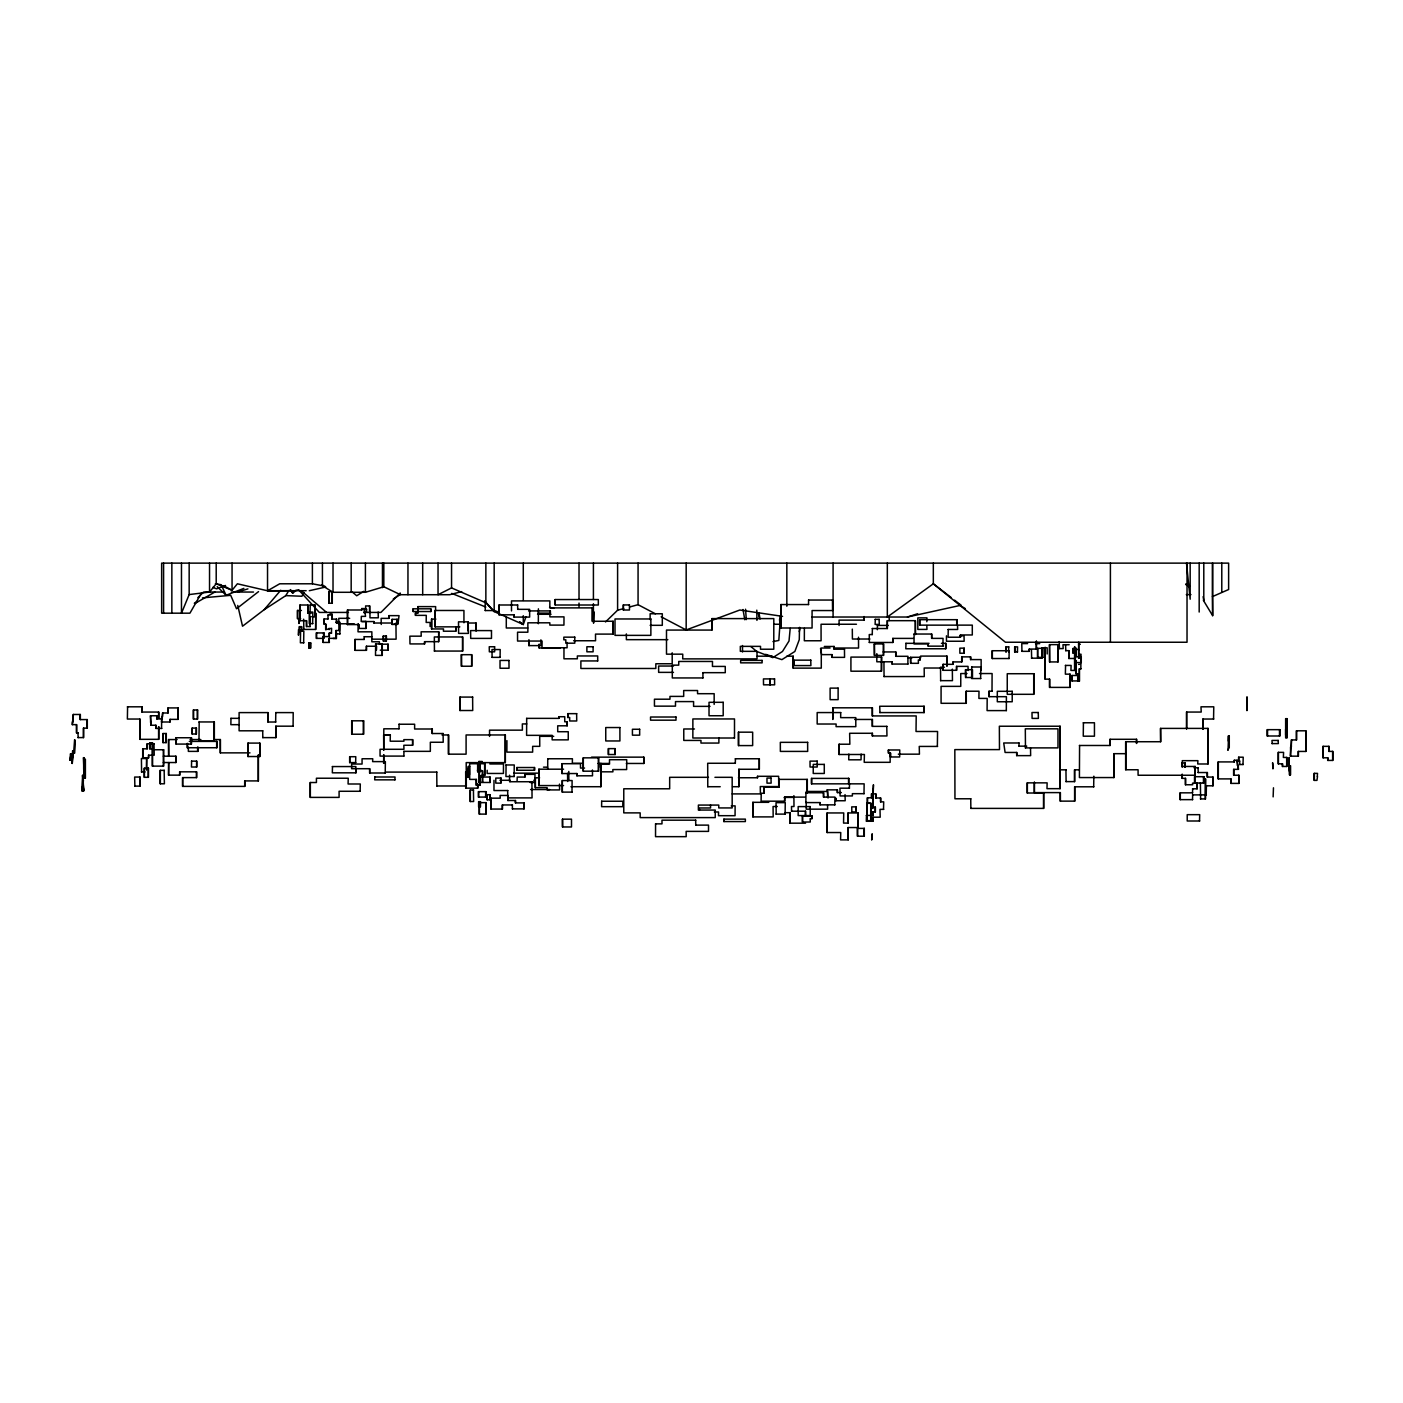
<?xml version="1.0" encoding="UTF-8"?>
<svg xmlns="http://www.w3.org/2000/svg" width="1403" height="1403" viewBox="0 0 1403 1403"><rect width="100%" height="100%" fill="white"/><g stroke="black" fill="none" stroke-linecap="round" stroke-linejoin="round"><path stroke-width="1.5" d="M756.936 620.372L756.796 610.165M593.785 622.827L594.153 611.989M765.635 654.342L781.892 659.638L794.852 651.483L799.272 639.698L799.535 627.369M790.205 628.386L789.012 641.013L782.471 651.483L772.825 657.639L756.796 651.483L750.886 646.59M799.272 631.631L800.166 627.579M780.577 615.496L778.823 640.434L772.983 641.609M780.769 615.882L779.542 619.705L780.191 625.703M438.034 563.129L438.034 594.714L451.556 587.91L485.859 602.799L494.172 611.585L523.284 624.493L525.95 616.829M189.159 563.129L189.159 594.574L181.478 613.181L181.478 563.129M303.977 592.68L301.943 596.24L285.809 595.626L264.15 609.709L242.526 626.212L237.756 605.43M201.506 592.978L189.931 613.181L161.643 613.181L161.643 563.129L1228.625 563.129L1228.625 589.523L1212.455 596.608L1212.648 615.671L1203.371 600.326M285.809 595.626L288.825 590.558M189.159 594.574L209.538 592.048L216.202 583.788L216.202 563.129M264.15 609.709L280.74 590.26M400.223 593.013L380.914 612.427L363.798 612.427M197.841 597.696L203.575 592.048L222.937 592.048M605.517 621.95L617.601 610.217L623.739 608.569M290.158 590.032L292.736 593.153L296.033 590.47M258.555 591.61L236.528 608.762L230.706 595.328L202.488 597.871M194.315 603.272L197.595 601.115M216.202 583.788L232.056 590.277L237.388 583.788L267.535 590.786L279.723 583.788L312.395 583.788L322.427 585.717L333.02 592.294L365.411 592.294L383.826 586.752L383.826 563.129M393.296 598.976L400.662 594.311M363.728 591.329L356.73 595.766L352.03 591.785M194.999 603.448L214.834 592.048M217.202 586.647L226.093 595.275L243.876 588.383M225.515 585.472L216.623 588.822L212.8 587.383M661.164 616.811L686.172 629.947L739.802 610.024L782.558 616.373M812.074 617.022L907.478 617.022L917.65 613.725M237.633 592.048L247.928 588.874M629.894 606.903L638.067 604.693L655.394 613.795M292.561 591.347L298.664 589.734M461.657 591.61L449.679 594.714L400.451 594.714L383.826 586.752M309.291 590.716L325.724 587.015M907.478 617.022L961.125 605.219L954.584 600.168M289.211 590.716L267.535 590.786L267.535 563.129M268.359 590.716L306.152 590.716M231.337 592.048L253.505 592.048M1186.307 594.626L1190.954 594.626M555.202 599.555L598.327 599.555L598.327 605.009L555.202 605.009L555.202 599.555L555.272 605.009M808.531 600.046L832.558 600.046M808.602 604.553L780.892 604.553L780.892 628L812.074 628L812.074 610.551L832.558 610.551L832.47 600.046M310.028 605.009L315.026 605.009L315.026 616.689L311.641 616.689M517.707 604.991L499.047 604.991L499.047 614.83L514.077 614.83L514.077 617.092L529.65 617.092L529.65 609.34L517.619 609.34M573.599 640.75L595.556 640.75L595.503 634.103L613.164 634.103L613.164 621.266L592.364 621.266L592.417 607.885L549.836 607.885L549.836 600.905L511.499 600.905L511.499 610.919M358.712 624.581L358.712 628.456L365.973 628.456L365.973 621.459L361.167 621.459L361.343 616.373L365.534 616.373L364.429 608.569L361.676 608.569L361.676 609.989M413.166 608.814L430.844 608.814L430.844 611.533L413.166 611.533L413.166 608.814L413.289 611.533M365.604 609.218L366.657 609.218M299.628 609.954L299.786 615.391M301.417 610.463L297.436 610.463L297.436 618.618L300.663 618.618M459.833 626.86L435.088 626.86L435.088 610.48L463.937 610.48L463.937 622.774M485.192 610.551L493.716 610.551M528.598 610.919L549.906 610.919L549.906 616.864L564.006 616.864L563.936 625.107L549.836 625.107L549.836 622.809L527.861 622.809L527.861 632.209L517.549 632.209L517.549 641.048L542.084 641.048L542.014 647.765L567.11 647.765L567.04 642.504M550.362 610.849L550.432 613.111L538.033 613.111M435.544 611.024L435.649 606.622L417.866 606.622L417.866 612.953M348.47 612.427L319.34 612.427L298.909 590.154M307.625 613.058L311.589 613.058M329.863 613.988L332.125 613.988M537.542 614.268L551.063 614.268M327.916 615.023L332.09 615.023L332.09 619.126M381.265 624.493L381.125 618.372L388.947 618.372L388.806 615.636L399.048 615.636L397.996 623.791L394.155 623.791M310.045 616.689L310.045 626.545M349.68 618.32L338.772 618.32L338.895 623.774M711.917 618.6L773.807 618.6L773.772 649.221L760.496 649.221L760.531 646.362L740.328 646.362L740.328 651.343L757.024 651.343L757.024 658.884L682.717 658.884L682.752 654.166L666.495 654.166L666.495 630.07L711.952 630.07L711.952 618.6L711.917 630.07M328.109 618.951L324.023 618.951L324.023 624.125L325.864 624.125L325.864 629.631L331.599 628.281L331.406 633.104M455.87 627.334L455.87 631.21L443.401 631.21L443.523 628.947L431.528 628.947L431.528 619.109L435.859 619.109M875.121 619.354L879.278 619.354M864.108 620.126L864.108 616.548L864.195 620.126L839.082 620.126L839.082 625.51M361.974 621.564L373.987 621.564M468.374 621.845L458.5 621.845L458.623 633.402L468.374 633.402L468.251 621.845M335.808 622.318L340.052 622.318L339.859 633.875M373.847 623.02L392.086 623.02M312.834 623.616L309.397 623.616L309.397 612.076L312.834 612.076L312.641 623.616M338.772 623.774L354.17 623.774M774.474 624.247L780.927 624.247M856.461 624.247L821.053 624.247L821.088 640.768L804.34 640.768L804.375 628.386M650.133 625.317L662.304 625.317L662.304 613.76L650.133 613.76L650.133 619.53M877.349 625.422L888.327 625.422M299.505 626.65L299.348 632.087L299.348 626.65L301.645 626.65L301.645 630.28M310.238 626.545L306.433 626.545L306.433 620.687M430.09 626.51L430.09 622.423L426.179 622.423L426.284 615.356L415.428 615.356L415.428 612.953L417.971 612.953L417.971 606.622M527.721 628L506.29 628L506.29 617.092M872.263 628.526L887.38 628.526L887.38 620.67M852.305 629.123L852.41 639.014L869.878 639.014M303.644 629.438L315.745 629.438L315.745 613.058L315.57 629.438M948.095 629.473L957.653 629.473L957.495 625.124L972.297 625.124L972.297 634.963L960.371 634.963L960.371 637.225M302.978 629.789L298.471 629.789L298.471 635.226L298.857 629.789M467.988 630.824L467.988 623.02L476.126 623.02L476.126 630.824M300.382 631.245L303.837 631.245L303.644 642.802M438.718 631.806L421.11 631.806L421.216 636.173L409.869 636.173L409.974 643.924L424.635 643.924L424.635 641.662L438.718 641.662L438.718 631.806L438.595 641.662M336.124 638.347L329.161 638.347L329.354 642.434L323.058 642.434L323.058 636.576L329.354 636.576L329.161 633.104L331.599 633.104M335.808 633.875L340.052 633.875M914.002 634.033L931.732 634.033L931.732 638.383L943.044 638.383L942.921 646.152M872.385 634.559L869.246 634.559L869.369 642.469M946.464 635.805L946.464 641.241L964.142 641.241L964.036 635.805L960.126 635.805M383.317 635.997L386.404 635.997L386.404 641.083L383.317 641.083L383.317 635.997L383.493 641.083M364.149 636.734L371.988 636.734M913.388 638.4L892.764 638.4L892.764 642.469M333.072 638.488L336.439 638.488L336.439 632.63M371.725 639.172L396.102 639.172L395.944 623.02M364.289 639.452L354.959 639.452L354.959 650.343L366.499 650.343L366.499 646.239M667.828 639.663L626.369 639.663L626.369 633.928M869.246 642.469L892.869 642.469L892.869 638.4M303.837 642.802L300.382 642.802L300.575 631.245M905.794 643.328L929.067 643.328M941.448 643.328L945.832 643.328L945.832 648.765L905.794 648.765L905.987 643.328M1027.627 643.591L1021.77 643.591L1021.945 651.343M1035.502 643.626L1039.711 643.626M375.495 643.924L382.282 643.924L382.282 655.394L375.495 655.394L375.671 643.924M874.367 643.924L883.574 643.924L883.574 655.394L874.367 655.394L874.367 643.924L874.525 655.394M1078.591 644.258L1080.345 644.258M1049.514 644.626L1058.09 644.626L1058.09 661.935L1049.514 661.935L1049.514 644.626L1049.69 661.935M1069.174 644.714L1062.983 644.714L1063.176 648.589L1059.212 648.589M528.949 645.608L528.949 639.838L528.913 645.608L540.909 645.608L540.909 639.838M376.355 646.239L376.355 650.168L376.495 646.239L366.341 646.239L366.341 650.343M943.044 646.152L928.172 646.152L928.172 643.889M824.315 646.467L834.171 646.467L834.171 649.186L844.553 649.186M1008.845 646.888L1005.933 646.888L1005.933 651.957M1017.578 651.957L1014.667 651.957L1014.667 646.888L1017.578 646.888L1017.403 651.957M560.393 647.958L539.138 647.958L539.138 644.328M830.067 648.028L821.264 648.028L821.299 668.126L793.169 668.126L793.169 656.183L786.837 656.183M834.417 648.028L858.548 648.028L858.513 637.225M964.194 648.151L959.862 648.151L959.862 653.219L964.194 653.219L964.194 648.151L964.054 653.219M1078.784 649.747L1073.085 648.414L1073.085 653.237L1075.435 653.237L1075.242 656.709L1081.275 656.709L1081.275 662.567L1075.242 662.567L1075.435 658.481L1068.753 658.481L1068.753 650.659M380.266 650.168L388.157 650.168L388.157 644.187L379.424 644.187L379.424 641.785L371.83 641.785L371.865 631.824L358.028 631.824L358.168 623.616M1065.596 650.659L1068.946 650.659L1068.946 658.481M434.334 651.062L462.674 651.062L462.674 636.962L434.334 636.962L434.439 651.062M1021.77 651.343L1029.346 651.343L1029.346 649.08M883.118 651.939L895.815 651.939L895.815 656.306L907.969 656.306L907.864 664.057M1008.669 651.957L1008.669 646.888M1047.164 653.973L1047.164 647.8L1041.763 647.8L1041.763 658.182M461.412 654.692L471.759 654.692L471.759 666.232L461.412 666.232L461.412 654.692L461.517 666.232M757.269 656.183L772.106 656.183M881.522 657.095L850.919 657.095L850.919 671.195L881.522 671.195L881.522 657.095L881.417 671.195M491.997 657.358L500.205 657.358M910.582 657.288L920.105 657.288L920.105 659.954L918.316 659.954L918.421 663.321L910.582 663.321L910.582 657.288L910.687 663.321M1043.008 657.376L1037.518 657.376L1037.518 648.344L1043.008 648.344L1042.832 657.376M907.688 657.779L912.108 657.779M920.649 657.779L920.649 656.095L946.99 656.095L946.99 666.039M1031.451 658.182L1041.938 658.182L1041.938 647.8M1009.178 658.533L992.202 658.533L992.202 650.729L1009.178 650.729L1009.02 658.533M810.899 660.147L793.677 660.147L793.677 665.583L810.899 665.583L810.741 660.147M762.127 660.41L740.644 660.41L740.644 662.847L762.127 662.847L762.075 660.41M597.696 660.936L580.877 660.936L580.877 668.477L655.832 668.477L655.832 663.759L672.195 663.759L672.195 652.798M892.133 661.795L876.822 661.795L876.822 653.658M892.027 664.057L907.969 664.057M1078.556 664.373L1079.468 664.373M1065.368 665.425L1071.12 665.425L1070.927 670.441L1074.768 670.441L1074.768 646.801M673.493 666.039L658.621 666.039L658.638 672.37L673.493 672.37M971.613 667.004L980.767 667.004L980.644 678.543M944.465 667.214L940.519 667.214L940.659 680.648M942.851 668.021L924.174 668.021L924.261 676.562L883.943 676.562M1081.029 668.828L1079.275 668.828L1079.275 681.156M965.562 669.687L972.437 669.687L972.437 677.491L965.562 677.491L965.562 669.687L965.702 677.491M981.135 670.476L981.135 659.585L970.543 659.585L970.543 656.867M702.903 672.668L725.281 672.668L725.246 666.425L712.443 666.425L712.496 661.462L678.736 661.462L678.736 665.145L672.3 665.145L672.3 677.947L702.956 677.947M967 673.545L960.757 673.545L960.757 686.365L941.08 686.365L941.08 703.306L966.281 703.306L966.281 691.223M979.504 673.545L992.096 673.545L992.009 691.223M1077.872 680.929L1071.91 680.929L1071.91 675.492L1077.872 675.492M980.767 678.543L971.613 678.543L971.753 667.004M774.631 678.912L763.442 678.912L763.53 684.822L774.631 684.822L774.544 678.912M940.519 680.648L952.462 680.648L952.339 669.126M1006.319 710.602L1006.407 696.677L989.01 696.677L989.01 691.223L992.096 691.223M1247.074 697.081L1247.074 710.514M710.041 706.358L693.573 706.358L693.591 701.588L675.492 701.588L675.492 706.147L654.447 706.147L654.447 699.203L669.968 699.203L669.968 696.397L683.682 696.397L683.682 690.522L697.554 690.522L697.554 693.696L714.162 693.696L714.162 704.411M127.375 706.814L142.071 706.814L142.071 712.058M1006.407 710.602L987.081 710.602L987.186 698.413L978.908 698.413L978.996 691.223L966.193 691.223L966.193 703.306M275.654 712.601L293.209 712.601L293.087 726.175M879.716 712.584L924.244 712.584L924.244 706.253L879.716 706.253L879.944 712.584M1038.378 712.514L1031.994 712.514L1032.099 718.406L1038.378 718.406L1038.273 712.514M576.633 713.653L576.721 720.984L569.688 720.984L569.688 717.477L567.741 717.477L567.741 713.653L576.721 713.653M558.85 716.723L564.743 716.723L564.743 721.791L567.25 721.791L567.25 725.807L557.71 725.807L557.71 731.717L568.25 731.717L568.25 739.855L552.151 739.855L552.151 735.347L526.599 735.347L526.686 718.371M230.864 718.336L238.948 718.336M526.599 718.371L558.92 718.371M161.783 718.932L156.733 718.932L156.733 715.758M1213.77 719.038L1202.809 719.038L1202.809 729.174M854.725 719.458L872.456 719.458L872.456 726.368M198.963 721.949L214.343 721.949L214.343 741.012L198.963 741.012L199.191 721.949M275.795 722.019L267.885 722.019L267.885 712.601M1083.256 722.773L1094.445 722.773L1094.445 736.189L1083.256 736.189L1083.414 722.773M526.756 723.93L522.337 723.93L522.39 730.156L489.542 730.156L489.542 736.435M398.996 724.229L414.622 724.229L414.622 728.999L432.282 728.999L432.282 733.523M238.948 724.667L230.864 724.667L230.969 718.336M293.209 726.175L275.76 726.175L275.76 737.627M886.959 726.368L872.263 726.368L872.263 719.458M161.783 728.42L155.786 728.42L155.786 725.246M1182.273 766.459L1195.216 766.459L1195.216 775.245L1138.079 775.245L1138.079 769.756L1125.644 769.756L1125.644 741.731L1160.649 741.731L1160.474 728.403L1208.088 728.403L1208.088 763.986L1197.724 763.986L1197.899 760.672L1182.273 760.672L1182.448 766.459M399.101 728.806L383.808 728.806L383.738 750.254L383.633 734.962L390.227 734.962M694.467 728.981L683.77 728.981L683.787 740.433L700.974 740.433L700.956 743.064L718.88 743.064L718.88 737.645M1285.639 729.262L1285.639 735.172M262.817 730.805L239.106 730.805L239.106 712.601L268.008 712.601L268.008 722.019M738.504 732.173L752.657 732.173L752.657 745.589L738.504 745.589L738.504 732.173L738.522 745.589M78.165 732.84L76.446 732.84L76.446 724.632M443.208 733.523L432.177 733.523L432.177 728.999M383.808 734.804L390.315 734.804L390.209 741.205L403.941 741.205L403.836 739.644L412.692 739.644L412.692 745.256L403.836 745.256L403.941 749.29L380.055 749.29L380.055 756.094L403.941 756.094M441.98 734.962L448.574 734.962L448.574 754.165L466.094 754.165L466.094 734.962L505.361 734.962L505.361 762.618L466.199 762.618L466.322 785.978L436.754 785.978M553.711 736.329L539.699 736.329L539.752 746.343L532.649 746.343L532.649 752.131L506.886 752.131L506.921 740.626M77.954 737.592L83.619 737.592L83.619 728.139M191.439 737.75L176.006 737.75L176.006 744.081L191.439 744.081L191.439 737.75L191.282 744.081M262.694 737.627L275.882 737.627L275.882 726.175M734.506 738.013L692.854 738.013L692.872 718.95L734.506 718.95L734.488 738.013M168.658 739.556L168.658 756.305L168.5 739.556L177.129 739.556M190.071 739.556L200.857 739.556M213.782 739.556L220.429 739.556L220.429 752.867L249.98 752.867M1278.343 740.433L1271.977 740.433L1272.205 743.59M189.282 741.398L217.027 741.398L217.027 747.729L187.178 747.729L187.178 743.502M259.836 743.099L247.945 743.099L247.945 756.533L259.836 756.533L259.836 743.099L259.713 756.533M1019.069 742.976L1003.724 742.976L1005.092 752.464L1016.789 752.464L1016.789 755.638L1030.644 755.638L1030.521 748.045M1271.977 743.59L1278.343 743.59L1278.115 740.433M154.225 743.748L147.122 743.748L147.122 748.816M1079.416 745.484L1110.141 745.484L1110.141 739.293M1018.946 746.15L1026.786 746.15M937.555 746.431L919.246 746.431L919.439 754.165L898.323 754.165M1025.312 747.887L1057.985 747.887L1057.985 728.823L1025.312 728.823L1025.47 747.887M615.198 748.623L608.376 748.623L608.376 754.533L615.198 754.533L615.198 748.623L615.11 754.533M888.415 749.974L899.761 749.974L899.656 756.971L890.431 756.971L890.431 753.078L888.415 753.078L888.415 749.974L888.537 753.078M1227.835 750.061L1229.274 747.431L1229.274 735.979L1228.309 735.979L1228.309 741.03M403.836 751.342L430.335 751.342L430.335 742.257L443.208 742.257L443.102 733.523M74.166 753.271L74.78 739.855L74.394 753.271M1126.328 753.674L1113.807 753.674L1113.807 777.56M890.151 754.165L890.151 762.32L864.213 762.32L864.406 754.498L839.029 754.498L839.029 744.221L849.85 744.221L849.639 733.278L872.456 733.278L872.456 735.944M163.344 756.199L175.954 756.199L175.954 762.53L163.344 762.53M591.557 757.146L643.854 757.146L643.854 763.46L626.369 763.46M598.537 757.848L583.227 757.848L583.227 771.176L598.537 771.176L598.537 757.848L598.467 771.176M1288.936 757.848L1289.445 774.824L1290.532 774.824L1290.532 765.757L1289.445 765.757M146.543 758.532L146.543 770.037L146.771 758.532L141.405 758.532L141.615 771.948M547.679 758.76L572.424 758.76L572.336 763.267L583.367 763.267M735.312 758.76L759.339 758.76L759.339 769.265L738.785 769.265L738.785 786.715L732.559 786.715M191.457 761.127L196.753 761.127L196.753 767.02L191.457 767.02L191.615 761.127M1239.778 761.022L1238.586 761.022L1238.586 757.199L1243.216 757.199L1243.005 764.53M479.072 761.478L478.897 769.282L478.897 761.478L482.264 761.478M355.783 762.601L349.645 762.601L349.645 756.708L355.783 756.708L355.643 762.601M1181.905 762.969L1185.219 762.969L1185.219 767.178M735.4 763.267L707.691 763.267L707.778 786.715M598.081 763.46L609.042 763.46M489.822 763.969L503.484 763.969L503.431 773.456L487.139 773.456L487.192 770.282M600.309 764.074L609.551 764.074L609.481 759.707L626.72 759.707L626.65 769.563L612.83 769.563L612.918 771.825L600.502 771.825M1239.568 764.53L1243.216 764.53M505.939 764.968L514.252 764.968L514.112 776.525M469.637 766.459L468.286 766.459L468.286 769.177M332.336 766.564L355.853 766.564L355.853 772.825M543.487 767.16L547.661 767.16M516.9 767.529L534.578 767.529L534.578 770.247L516.9 770.247L516.9 767.529L517.023 770.247M600.379 767.423L600.379 764.074M1193.988 767.774L1198.232 767.774M584.56 768.055L580.491 768.055L580.491 763.706L561.919 763.706L561.919 773.544L576.949 773.544L576.949 775.806M1273.065 768.651L1272.626 762.758L1272.837 768.651M563.568 785.575L538.822 785.575L538.822 769.195L563.568 769.195M1059.616 769.826L1066.105 769.826M1078.925 769.826L1074.505 769.826L1074.505 781.611M477.423 770.282L481.352 770.282M164.397 770.352L160.152 770.352L160.152 783.786L164.397 783.786L164.169 770.352M1289.339 771.176L1289.164 757.848M141.405 771.948L145.053 771.948M385.755 772.088L436.877 772.088M1198.039 772.544L1207.422 772.544L1207.422 777.069M385.369 773L369.603 773L369.603 768.704M513.779 773.158L539.278 773.158M517.076 781.155L517.233 777.069L524.915 777.069L524.757 774.351L535.017 774.351L534.859 780.191M468.462 774.614L469.531 774.614L469.444 766.459M168.658 775.14L168.658 762.583L168.5 775.14L179.777 775.14L179.777 771.825M481.422 775.403L484.824 775.403L484.824 763.723L479.808 763.723L479.808 771.825M514.252 776.525L505.939 776.525L506.08 764.968M1317.505 776.473L1316.943 780.384L1314.137 780.384L1314.137 773.369L1317.505 773.369L1317.277 776.473M374.689 776.999L395.032 776.999L394.892 779.84M481.282 777.034L490.121 777.034L490.121 782.471L479.089 782.471M468.655 777.332L467.409 777.332L468.479 766.459M708.462 777.315L669.669 777.315L669.669 788.784L623.774 788.784L623.774 812.881L640.171 812.881L640.171 817.598L715.232 817.598L715.232 810.057L698.378 810.057L698.396 805.076L718.757 805.076L718.757 807.935L732.173 807.935L732.173 777.315L714.934 777.315M244.841 780.91L244.841 786.381L182.53 786.381L182.53 777.613L196.648 777.613L196.648 771.825L179.619 771.825L179.619 775.14M559.481 784.102L559.604 789.924L547.135 789.924L547.135 787.662L535.262 787.662L535.262 777.806L539.594 777.806M738.416 777.753L757.55 777.753L757.55 776.297M771.141 778.069L766.985 778.069L766.985 783.137L771.141 783.137L770.984 778.069M82.742 778.455L82.093 791.099L82.619 786.346L83.303 790.906M395.032 779.84L374.689 779.84L374.829 776.999M535.017 780.191L533.947 780.191L534.105 782.506L530.106 782.506M493.979 780.278L493.979 790.538L507.833 790.538M499.924 780.278L509.955 780.278L509.955 781.734L532.053 781.734M572.108 792.116L562.235 792.116L562.235 780.559L572.108 780.559L571.986 792.116M83.443 781.155L82.865 775.28M1065.947 781.611L1074.663 781.611L1074.663 769.826M970.736 808.391L1043.692 808.391L1043.692 793.011L1027.224 793.011L1027.224 782.856L1047.129 782.856L1046.989 788.661L1060.142 788.661L1060.142 726.228L999.357 726.228L999.48 749.605L954.829 749.605L954.952 798.781L970.858 798.781M83.215 783.961L83.829 790.906L83.075 786.346M849.359 783.839L864.143 783.839L864.002 793.677M1206.212 785.803L1213.104 785.803L1213.104 777.069L1207.211 777.069L1207.211 772.544M134.653 786.118L140.107 786.118L140.107 777.052L134.653 777.052L134.863 786.118M570.916 786.715L600.887 786.715L600.887 763.267L600.817 786.715M707.691 786.715L720.213 786.715M1093.849 786.802L1074.61 786.802L1074.61 801.131M784.733 797.114L784.733 801.183L761.11 801.183L761.215 793.274L764.249 793.274L764.126 787.223L779.244 787.223L779.244 779.384M849.516 788.188L839.959 788.188L840.099 795.939L852.375 795.939L852.375 793.677L864.143 793.677M873.192 788.819L873.104 803.428M1192.48 788.802L1197.233 788.802L1197.233 783.19L1192.48 783.19L1192.69 784.751L1185.395 784.751L1185.395 778.349M530.58 789.538L549.555 789.538M827.121 789.854L837.451 789.854L837.451 792.59M360.29 791.274L339.088 791.274L339.088 797.395L310.203 797.395L310.203 782.523L316.429 782.523L316.429 778.227L348.225 778.227L348.084 783.996L360.29 783.996L360.15 791.274M806.199 791.45L827.647 791.45L827.542 797.36M805.848 792.748L823.596 792.748L823.596 797.097M841.326 792.59L837.293 792.59L837.293 789.854M1192.69 792.835L1180.098 792.835L1180.098 799.64L1192.69 799.64M732.173 793.905L760.391 793.905L760.286 786.557L778.735 786.557L778.63 776.297L757.445 776.297L757.445 777.753M1192.48 794.887L1206.405 794.887M872.982 795.22L873.438 784.768L872.789 808.461L872.754 788.819M1273.135 796.886L1273.468 787.802M805.252 797.114L784.61 797.114L784.61 801.183M784.207 797.413L793.554 797.413M507.676 797.886L532.053 797.886L531.912 781.734M1200.389 798.921L1205.51 798.921L1205.51 778.788L1205.282 798.921M872.982 800.306L873.315 807.304M835.942 800.745L835.785 798.009L835.785 800.745L845.185 800.745L845.044 794.624M601.606 801.236L622.862 801.236L622.809 806.672L601.606 806.672L601.677 801.236M768.791 802.323L752.815 802.323L752.815 816.897L773.176 816.897L773.071 806.515L777.28 806.515M834.908 804.848L820.018 804.848L820.141 802.586L805.848 802.586L805.971 792.748M869.264 802.972L867.317 802.972L867.317 797.798L871.666 797.798L871.666 793.87M512.463 804.954L502.309 804.954L502.309 809.057M731.244 805.883L735.119 805.883L735.067 815.687L718.494 815.687L718.546 811.986L714.337 811.986M872.789 807.128L875.384 807.128L875.384 811.951L872.789 811.951L872.789 815.424M512.323 808.882L524.126 808.882L524.126 802.902L515.375 802.902L515.375 800.499M883.697 809.373L879.997 809.373L880.19 817.195L872.789 817.195L872.789 821.264M791.485 811.197L805.55 811.197L805.55 815.581M851.726 811.934L856.058 811.934L856.058 806.865L851.726 806.865L851.867 811.934M784.979 812.688L790.029 812.688L790.029 823.175M776.034 814.108L785.259 814.108M866.3 815.424L872.982 815.424L872.982 811.951M562.498 819.159L571.495 819.159L571.495 826.963L562.498 826.963L562.498 819.159L562.568 826.963M723.895 819.124L745.361 819.124L745.361 821.562L723.895 821.562L723.895 819.124L723.93 821.562M695.73 820.176L661.988 820.176L661.988 823.859L655.534 823.859M1199.705 821.001L1187.219 821.001L1187.219 814.669L1199.705 814.669L1199.53 821.001M805.55 823.175L789.924 823.175L789.924 812.688M695.678 825.122L708.515 825.122L708.515 831.383L686.155 831.383L686.19 836.662L655.534 836.662L655.569 823.859M848.184 812.951L848.184 823.087L843.554 823.087L843.729 812.951L827.068 812.951L827.068 832.54L840.748 832.54L840.572 839.871L848.236 839.871L848.061 827.542L858.162 827.542L858.162 812.951L848.008 812.951L848.008 823.087M215.36 583.788L221.464 584.788M549.555 607.394L553.764 608.271M1185.693 584.542L1189.534 586.051M451.713 593.399L485.841 607.043M491.874 609.446L497.89 611.848M321.848 584.735L325.321 586.629M223.568 585.647L232.056 590.277L232.056 563.129M959.757 605.254L965.299 608.604M523.284 624.493L519.689 622.02L523.284 624.493L523.284 615.724M951.322 597.66L933.328 583.788L933.328 563.129M301.101 590.593L326.583 612.427M1185.991 583.841L1188.99 586.857M484.596 600.835L494.172 611.585L494.172 563.129M290.509 589.593L292.736 593.153M221.604 585.7L226.093 595.275M758.339 613.374L759.128 617.373M743.011 609.516L744.8 619.775M1203.125 596.661L1203.792 600.537L1203.792 563.129M759.023 612.918L760.023 619.039M745.572 609.218L746.291 619.617M1332.622 751.394L1332.622 760.426M1329.062 751.394L1329.062 746.343L1322.959 746.343L1322.959 757.795L1327.922 757.795L1327.922 760.426M1328.834 746.343L1328.834 751.394L1332.85 751.394L1332.85 760.426L1327.694 760.426L1327.694 757.795M1323.187 746.343L1323.187 757.795M1314.365 773.369L1314.365 780.384M1305.755 730.805L1305.755 751.429M1298.424 751.429L1298.424 756.164L1290.339 756.164L1291.584 739.925M1298.196 756.164L1298.196 751.429L1305.965 751.429L1305.965 730.805L1296.372 730.805L1296.372 739.925M1296.6 730.805L1296.6 739.925L1291.356 739.925L1291.356 746.957M1290.567 746.957L1290.567 756.164M1290.286 765.757L1290.286 774.824M1289.673 765.757L1289.673 774.824M1286.919 718.669L1286.919 737.715M1286.674 757.445L1286.674 766.459M1285.885 718.669L1285.885 737.715M1282.588 766.459L1282.588 763.828L1278.203 763.828L1278.203 752.376L1283.587 752.376L1283.359 757.445L1286.902 757.445L1286.902 766.459L1282.36 766.459L1282.36 763.828M1279.501 729.665L1279.501 735.996M1278.431 752.376L1278.431 763.828M1267.54 729.665L1267.54 735.996M1246.934 697.081L1246.846 710.514M1239.568 761.022L1239.778 764.53M1238.796 757.199L1238.796 761.022M1238.796 775.245L1238.796 783.4M1238.305 765.336L1238.305 769.353M1237.271 765.336L1237.271 760.268L1234.166 760.268L1234.166 761.917M1237.06 760.268L1238.516 769.353L1233.605 769.353L1233.605 775.245L1239.007 775.245L1239.007 783.4L1230.834 783.4L1230.834 778.893M1234.377 760.268L1234.377 761.917L1218.137 761.917L1218.137 778.893L1231.045 778.893L1231.045 783.4M1233.816 769.353L1233.816 775.245M1229.046 735.979L1229.046 747.431M1228.537 735.979L1228.063 750.061M1221.785 563.129L1221.785 591.838M1218.33 761.917L1218.33 778.893M1213.56 719.038L1213.77 706.814L1200.986 706.814L1201.214 712.058L1186.5 712.058L1186.5 728.841M1212.648 563.129L1212.648 615.671M1212.893 777.069L1212.893 785.803M1212.455 563.129L1212.455 596.608M1207.913 728.403L1207.913 763.986M1206.405 785.803L1206.212 794.887M1203.458 776.701L1203.458 783.032M1203.02 719.038L1203.02 729.174M1200.389 782.804L1200.617 798.921M1199.179 563.129L1199.179 612.041M1198.039 767.774L1198.232 772.544M1197.04 783.19L1197.04 788.802M1195.04 766.459L1195.04 775.245M1194.935 776.701L1194.935 783.032M1192.69 788.802L1192.48 792.835M1192.69 794.887L1192.48 799.64M1190.165 563.129L1190.165 599.221L1186.482 563.129M1187.026 563.129L1187.026 642.241L1005.442 642.241L933.328 583.788L887.327 617.022L887.327 563.129M1186.71 712.058L1186.71 728.841M1185.588 784.751L1185.588 778.349L1182.063 778.349L1182.063 774.351M1184.991 762.969L1184.991 767.178M1182.273 774.351L1182.273 778.349M1182.133 762.969L1182.133 767.178M1180.309 792.835L1180.309 799.64M1160.649 728.403L1160.649 741.731M1136.64 743.415L1136.64 739.293L1109.983 739.293L1109.983 745.484M1136.465 739.293L1136.465 743.415M1125.82 741.731L1125.82 769.756M1113.982 753.674L1113.982 777.56L1079.416 777.56L1079.573 745.484M1110.404 563.129L1110.404 642.241M1093.849 776.192L1093.674 786.802M1080.819 668.828L1081.029 654.236L1079.258 654.236L1079.258 658.288M1079.468 654.236L1079.468 658.288M1079.468 668.828L1079.468 681.156L1078.1 681.156L1078.1 673.826M1078.819 642.399L1078.767 658.288M1078.609 642.399L1078.556 658.288M1078.293 681.156L1078.293 673.826L1075.978 673.826L1075.978 660.76M1077.714 675.492L1077.714 680.929M1076.189 660.76L1076.189 673.826M1076.013 648.151L1076.013 656.639M1075.803 648.151L1075.803 656.639M1074.786 786.802L1074.786 801.131L1060.23 801.131L1060.23 792.607M1074.575 646.801L1074.575 670.441M1073.277 648.414L1073.277 653.237M1072.067 675.492L1072.067 680.929M1069.963 674.159L1069.963 687.4M1065.947 769.826L1066.105 781.611M1065.596 645.029L1065.789 650.659M1065.561 665.425L1065.368 674.159L1070.156 674.159L1070.156 687.4L1049.497 687.4L1049.497 679.14M1060.387 801.131L1060.387 792.607L1034.274 792.607L1034.274 782.243M1060.019 726.228L1060.019 788.661M1059.212 641.592L1059.405 648.589M1057.915 644.626L1057.915 661.935M1049.69 687.4L1049.69 679.14L1045.042 679.14L1045.042 647.414M1045.235 647.414L1045.235 679.14M1043.569 793.011L1043.569 808.391M1037.694 648.344L1037.694 657.376M1036.466 641.206L1036.466 649.08L1029.171 649.08L1029.171 651.343M1036.291 641.206L1036.291 649.08M1034.449 782.243L1034.449 792.607M1033.713 673.721L1033.713 694.31M1031.451 649.87L1031.643 658.182M1027.364 782.856L1027.364 793.011M1018.946 742.976L1019.069 746.15M1016.666 752.464L1016.666 755.638M1014.843 646.888L1014.843 651.957M1006.126 646.888L1006.126 651.957M992.342 650.729L992.342 658.533M989.097 691.223L989.097 696.677M972.297 669.687L972.297 677.491M970.683 659.585L970.683 656.867L961.704 656.867L961.704 661.918M970.736 798.781L970.858 808.391M968.158 670.476L968.017 666.372L956.495 666.372L956.495 670.301M961.844 656.867L961.844 661.918L952.97 661.918L952.97 664.321M960.511 634.963L960.511 637.225L948.095 637.225L948.235 629.473M956.706 619.688L956.706 625.142M956.636 666.372L956.636 670.301L943.079 670.301L943.079 664.321L953.111 664.321L953.111 661.918M946.902 656.095L946.902 666.039M945.64 643.328L945.64 648.765M943.219 664.321L943.219 670.301M937.362 746.431L937.555 731.489L916.019 731.489L916.212 715.933L872.263 715.933L872.263 707.813M931.61 634.033L931.61 638.383M928.277 646.152L928.277 643.889L914.002 643.889L914.107 634.033M926.822 621.722L926.962 617.864L917.808 617.864L917.808 629.421L926.962 629.421L926.822 625.563M924.016 706.253L924.016 712.584M919.824 619.688L919.824 625.142M919.982 657.288L919.982 659.954M915.44 634.472L915.44 620.67L887.275 620.67L887.275 628.526M915.335 620.67L915.335 634.472M895.728 651.939L895.728 656.306M892.027 661.795L892.133 664.057M890.537 753.078L890.537 756.971M889.134 616.689L889.239 620.547M886.766 726.368L886.959 735.944L872.263 735.944L872.263 733.278M883.943 661.953L884.048 676.562M883.522 809.373L883.697 801.85L880.523 801.85L880.523 797.974M883.434 643.924L883.434 655.394M880.716 801.85L880.716 797.974L875.7 797.974L875.7 793.87M879.12 619.354L879.278 624.423L875.121 624.423L875.279 619.354M877.454 625.422L877.349 629.719M875.893 797.974L875.893 793.87L871.473 793.87L871.473 797.798M875.191 807.128L875.191 811.951M872.982 817.195L872.982 821.264L866.3 821.264L866.493 815.424M872.456 715.933L872.456 707.813L832.803 707.813L832.803 719.458L832.996 707.813M872.385 628.526L872.263 634.559M872.017 834.206L871.842 839.643M870.737 803.323L870.737 820.65M867.51 797.798L867.51 802.972M867.019 803.323L867.019 820.65M864.16 828.401L864.16 836.206M861.144 754.06L861.039 759.812L848.727 759.812L848.85 754.06M857.987 812.951L857.987 827.542M857.566 828.401L857.566 836.206M855.918 806.865L855.918 811.934M849.516 783.839L849.359 788.188M848.552 778.402L848.552 783.839M848.236 827.542L848.236 839.871M844.466 649.186L844.553 657.358L832.032 657.358L832.032 654.622M839.222 744.221L839.222 754.498M834.785 804.848L834.908 797.097L823.473 797.097L823.473 792.748M834.066 646.467L834.066 649.186M833.084 563.129L833.084 617.022M832.137 657.358L832.137 654.622L821.632 654.622L820.509 648.414M828.051 798.009L827.279 789.854M827.542 805.234L827.647 809.163L806.199 809.163L806.199 802.27M827.244 812.951L827.244 832.54M820.018 802.586L820.018 804.848M811.671 778.402L811.671 783.839M811.846 816.002L811.846 818.668M808.602 600.046L808.531 604.553M807.304 793.186L807.304 779.384L779.121 779.384L779.121 787.223M807.181 779.384L807.181 793.186M805.445 811.197L805.445 815.581M802.551 816.002L802.551 822.018M793.835 660.147L793.835 665.583M793.888 795.659L793.993 806.515L791.485 806.515L791.59 811.197M793.221 656.183L793.221 668.126M786.837 563.129L786.837 606.236M785.101 814.108L785.259 802.639L776.034 802.639L776.192 814.108M780.98 604.553L780.98 628M764.249 787.223L764.249 793.274M759.269 758.76L759.269 769.265M752.92 802.323L752.92 816.897M742.485 645.538L742.538 651.921M738.872 769.265L738.872 786.715M735.4 758.76L735.312 763.267M710.514 804.936L710.549 807.97L699.466 807.97L699.466 810.145M702.956 672.668L702.903 677.947M695.678 820.176L695.73 825.122M686.172 563.129L686.172 629.947M643.767 757.146L643.767 763.46M638.067 563.129L638.067 604.693M623.37 604.939L623.37 610.007M617.601 563.129L617.601 610.217M613.111 621.266L613.111 634.103M608.464 748.623L608.464 754.533M597.696 660.936L597.696 655.955L577.352 655.955L577.352 658.796L563.953 658.796L563.971 647.87M593.416 563.129L593.416 599.467M593.416 603.746L593.416 622.985M592.434 770.001L592.522 775.806L576.861 775.806L576.861 773.544M592.364 607.885L592.364 621.266M583.315 757.848L583.315 771.176M579.018 563.129L579.018 598.888M579.018 603.08L579.018 607.289M568.776 771.44L568.846 780.173M567.812 713.653L567.812 717.477M567.549 773.281L567.671 781.489M567.163 721.791L567.163 725.807M562.357 780.559L562.357 792.116M562.007 763.706L562.007 773.544M558.92 716.723L558.85 718.371M547.749 758.76L547.679 769.265M539.19 644.328L539.19 647.958M538.927 769.195L538.927 785.575M538.401 608.814L538.331 623.739M535.385 777.806L535.385 787.662M534.455 767.529L534.455 770.247M524.915 774.351L524.915 777.069M523.968 802.902L523.968 808.882M523.284 563.129L523.284 600.396M517.619 604.991L517.707 609.34M515.532 802.902L515.532 800.499L507.798 800.499L507.676 790.538M513.989 614.83L513.989 617.092M512.323 804.954L512.463 808.882M509.798 780.278L509.798 781.734M509.587 775.21L509.535 781.348M507.939 800.499L507.939 795.448L500.099 795.448L500.257 798.167L490.91 798.167L490.91 809.057L502.449 809.057L502.449 804.954M505.238 734.962L505.238 762.618M500.766 778.069L500.766 783.137M500.082 657.358L500.205 649.554L491.997 649.554L492.102 657.358M499.135 604.991L499.135 614.83M491.068 798.167L491.068 809.057M489.998 777.034L489.998 782.471M489.963 794.712L489.963 799.78M487.227 794.712L487.227 799.78M485.859 563.129L485.859 602.799M485.841 802.639L485.841 814.108M485.631 791.643L485.631 797.079M485.192 602.15L485.263 610.551M484.631 763.723L484.631 775.403M482.614 782.33L482.614 770.791L479.177 770.791L479.177 782.33M482.422 770.791L482.422 782.33M480.264 801.657L480.264 806.725M480.001 763.723L480.001 771.825L477.634 771.773L477.651 763.723M479.826 785.259L480.019 775.403L480.019 785.259L476.213 785.259L476.213 779.402M479.37 770.791L479.37 782.33M479.405 802.639L479.405 814.108M478.721 791.643L478.721 797.079M478.809 801.657L478.809 806.725M477.844 771.825L477.844 763.723L469.689 763.723L469.689 779.402L476.406 779.402L476.406 785.259M477.827 784.067L477.827 788.153L465.708 788.153L465.708 771.773L465.901 788.153M477.634 784.067L477.634 788.153M476.02 623.02L476.02 630.824M471.636 654.692L471.636 666.232M470.356 789.959L470.356 801.516M468.655 774.614L468.462 777.332M467.602 769.177L467.602 777.332M462.569 636.962L462.569 651.062M460.044 697.081L460.044 710.514M455.747 627.334L455.747 631.21M451.556 563.129L451.556 587.91M448.469 734.962L448.469 754.165M436.754 772.088L436.877 785.978M435.211 610.48L435.211 626.86M431.65 619.109L431.65 628.947M430.721 608.814L430.721 611.533M424.53 641.662L424.53 643.924M422.689 563.129L422.689 594.714M415.534 612.953L415.534 615.356M412.587 739.644L412.587 745.256M407.957 563.129L407.957 594.714M403.941 751.342L403.836 756.094M399.101 724.229L398.996 728.806M398.136 621.476L398.136 623.791M397.031 619.354L397.031 624.423M392.174 619.354L392.174 624.423M388.947 615.636L388.947 618.372M388.017 644.187L388.017 650.168M386.228 635.997L386.228 641.083M385.229 773L385.369 761.619L372.619 761.619L372.76 758.76L362.062 758.76L362.062 764.039L351.644 764.039L351.644 768.704L369.743 768.704L369.743 773M382.458 563.129L382.458 587.647M382.107 643.924L382.107 655.394M378.161 612.041L378.301 617.811L369.971 617.811L369.971 612.041M373.847 621.564L373.987 623.02M369.726 612.234L369.726 605.921L365.604 605.921L365.78 609.218M369.55 605.921L369.55 612.234M366.481 609.218L366.657 612.234M365.797 621.459L365.797 628.456M365.411 563.129L365.411 592.294M364.254 608.569L364.254 612.918M364.289 636.734L364.149 639.452M363.447 720.809L363.447 734.225M361.851 608.569L361.851 609.989L347.418 609.989L347.418 624.581L358.887 624.581L358.887 628.456M355.994 768.704L355.994 772.825L332.336 772.825L332.476 766.564M355.099 639.452L355.099 650.343M351.82 720.809L351.82 734.225M351.171 563.129L351.171 592.294M349.768 756.708L349.768 762.601M347.593 609.989L347.593 624.581M339.228 623.02L339.228 630.526M336.632 623.02L336.632 619.126L331.897 619.126L331.897 615.023M336.439 619.126L336.439 623.02L339.421 623.02L339.421 630.526L335.931 630.526L335.931 638.347M336.124 630.526L336.246 638.488M333.02 563.129L333.02 592.294M332.09 591.663L332.09 603.22M329.354 633.104L329.354 636.576M329.021 591.663L329.021 603.22M329.161 628.281L329.161 629.631M329.161 638.347L329.161 642.434M328.109 615.023L327.916 618.951M325.671 624.125L325.671 629.631M324.216 618.951L324.216 624.125M323.549 632.928L323.549 638.383M323.251 636.576L323.251 642.434M322.427 563.129L322.427 585.717M316.64 632.928L316.64 638.383M314.833 605.009L314.833 616.689M312.395 563.129L312.395 583.788M310.484 642.942L310.484 648.028M310.344 782.523L310.344 797.395M310.221 605.009L310.028 613.129M309.589 612.076L309.589 623.616M309.011 642.942L309.011 648.028M308.064 613.129L308.064 605.009L299.909 605.009L299.909 620.687L306.626 620.687L306.626 626.545M307.871 605.009L307.871 613.129M303.644 619.197L303.837 629.438M301.487 626.65L301.487 630.28M300.102 605.009L300.102 620.687M299.207 623.423L299.4 618.337L298.821 623.423M297.629 610.463L297.629 618.618M275.795 712.601L275.654 722.019M262.694 730.805L262.817 737.627M258.415 755.024L258.415 780.91L244.683 780.91L244.683 786.381M258.257 755.024L258.257 780.91M248.068 743.099L248.068 756.533M220.253 739.556L220.253 752.867M216.658 741.398L216.658 747.729M214.115 721.949L214.115 741.012M209.538 563.129L209.538 592.048M198.051 747.168L198.051 751.377L188.353 751.377L188.353 747.168M197.613 747.168L197.613 751.377M197.367 709.988L197.367 719.055M196.595 761.127L196.595 767.02M196.473 771.825L196.473 777.613M196.227 728.087L196.227 733.997M193.544 709.988L193.544 719.055M192.246 728.087L192.246 733.997M187.564 743.502L187.564 747.729M182.706 777.613L182.706 786.381M178.023 707.919L178.023 719.371M176.164 737.75L176.164 744.081M175.796 756.199L175.796 762.53M171.85 563.129L171.85 613.181M170.114 719.371L170.114 722.001L161.45 722.001L162.748 712.987M169.903 722.001L169.903 719.371L178.216 719.371L178.216 707.919L167.939 707.919L167.939 712.987M168.132 707.919L168.132 712.987L162.538 712.987L162.538 716.898M166.063 733.541L166.063 742.608M163.59 563.129L163.59 613.181M163.414 749.746L163.414 766.126M163.134 733.541L163.134 742.608M161.661 716.898L161.573 728.42M160.363 770.352L160.363 783.786M158.802 718.354L158.802 712.058L141.861 712.058L141.861 706.814M158.802 726.754L158.802 739.328L139.774 739.328L139.774 719.038M158.592 712.058L158.592 718.354M158.592 726.754L158.592 739.328M156.943 718.932L156.943 715.758L150.384 715.758L151.173 725.246M155.996 728.42L155.996 725.246L150.963 725.246L150.963 722.545M153.997 743.748L154.225 755.2L148.472 755.2L148.472 757.83M152.541 749.746L152.541 766.126M152.331 742.941L152.331 748.834M150.595 715.758L150.595 722.545M149.928 742.941L149.928 748.834M148.683 755.2L148.683 757.83L142.703 757.83L142.703 748.816L147.35 748.816L147.35 743.748M148.244 768.248L148.244 777.315M144.421 768.248L144.421 777.315M142.931 748.816L142.931 757.83M139.967 739.328L139.967 719.038L127.375 719.038L127.585 706.814M139.897 777.052L139.897 786.118M87.074 719.581L87.074 728.139M85.162 759.339L85.162 778.121M84.39 759.339L83.443 757.638L84.285 778.121M84.162 757.638L84.162 759.339L85.39 759.339L85.39 778.121L84.057 778.121L84.057 769.581M83.671 757.638L83.671 769.581M83.601 790.906L83.215 781.155M83.408 737.592L83.408 728.139L87.302 728.139L87.302 719.581L80.129 719.581L80.129 714.478M83.093 781.155L82.514 775.28L82.339 791.099M80.357 719.581L80.357 714.478L73.184 714.478L73.184 721.826M77.954 732.84L78.165 737.592M76.674 732.84L76.674 724.632L72.219 724.632L73.412 714.478M74.534 739.855L74.534 753.271M72.833 750.763L72.027 763.407L72.605 750.763M72.447 721.826L72.447 724.632M70.834 753.885L70.834 760.198M70.343 753.885L70.343 760.198M332.283 591.663L328.828 591.663L328.828 603.22L332.283 603.22L332.283 591.663M629.473 604.939L623.335 604.939L623.335 610.007L629.473 610.007L629.438 604.939M650.869 618.969L615.005 618.969L615.005 635.366L650.869 635.366L650.869 618.969M397.154 619.354L392.051 619.354L392.051 624.423L397.154 624.423L397.154 619.354M956.934 619.688L919.579 619.688L919.579 625.142L956.934 625.142L956.934 619.688M491.488 630.596L470.619 630.596L470.706 638.4L491.488 638.4L491.488 630.596M323.935 632.928L316.271 632.928L316.271 638.383L323.935 638.383L323.935 632.928M574.792 637.155L563.831 637.155L563.831 639.821L565.83 639.821L565.777 643.188L574.792 643.188L574.756 637.155M310.677 642.942L308.835 642.942L308.835 648.028L310.677 648.028L310.677 642.942M494.61 646.748L489.244 646.748L489.349 651.816L494.61 651.816L494.61 646.748M593.101 646.748L586.875 646.748L586.892 651.816L593.101 651.816L593.101 646.748M509.026 660.445L500.029 660.445L500.029 668.249L509.026 668.249L508.956 660.445M1033.801 673.721L1007.249 673.721L1007.249 694.31L1033.801 694.31L1033.801 673.721M838.117 688.119L830.12 688.119L830.12 699.659L838.117 699.659L838.117 688.119M1012.212 691.311L997.305 691.311L997.305 701.763L1012.212 701.763L1012.212 691.311M472.723 697.081L459.938 697.081L459.938 710.514L472.723 710.514L472.618 697.081M723.194 702.307L709.024 702.307L709.024 715.74L723.194 715.74L723.194 702.307M197.595 709.988L193.333 709.988L193.333 719.055L197.595 719.055L197.595 709.988M840.713 712.566L817.177 712.566L817.177 724.018L836.118 724.018L836.065 726.649L855.812 726.649L855.76 717.635L840.66 717.635L840.713 712.566M676 717.021L650.536 717.021L650.554 720.177L676 720.177L675.983 717.021M1287.147 718.669L1285.639 718.669L1285.639 737.715L1287.147 737.715L1287.147 718.669M363.587 720.809L351.697 720.809L351.697 734.225L363.587 734.225L363.587 720.809M619.916 727.543L605.745 727.543L605.763 740.959L619.916 740.959L619.898 727.543M196.42 728.087L192.053 728.087L192.053 733.997L196.42 733.997L196.42 728.087M639.663 729.262L632.42 729.262L632.437 735.172L639.663 735.172L639.645 729.262M1279.957 729.665L1267.102 729.665L1267.102 735.996L1279.957 735.996L1279.957 729.665M166.291 733.541L162.906 733.541L162.906 742.608L166.291 742.608L166.291 733.541M807.672 742.345L780.331 742.345L780.366 751.412L807.672 751.412L807.637 742.345M152.541 742.941L149.7 742.941L149.7 748.834L152.541 748.834L152.541 742.941M163.625 749.746L152.313 749.746L152.313 766.126L163.625 766.126L163.625 749.746M73.061 750.763L72.255 763.407L73.061 750.763M71.027 753.885L70.15 760.198L71.027 753.885M817.212 761.127L810.022 761.127L810.057 767.02L817.212 767.02L817.177 761.127M824.28 764.389L813.266 764.389L813.231 773.474L824.28 773.474L824.28 764.389M148.472 768.248L144.211 768.248L144.211 777.315L148.472 777.315L148.472 768.248M1203.879 776.701L1194.514 776.701L1194.514 783.032L1203.879 783.032L1203.879 776.701M500.889 778.069L495.785 778.069L495.785 783.137L500.889 783.137L500.889 778.069M848.797 778.402L811.443 778.402L811.443 783.839L848.797 783.839L848.797 778.402M473.618 789.959L470.163 789.959L470.163 801.516L473.618 801.516L473.425 789.959M485.999 791.643L478.335 791.643L478.335 797.079L485.999 797.079L485.999 791.643M490.138 794.712L487.051 794.712L487.051 799.78L490.138 799.78L490.138 794.712M480.457 801.657L478.616 801.657L478.616 806.725L480.457 806.725L480.457 801.657M486.017 802.639L479.23 802.639L479.23 814.108L486.017 814.108L486.017 802.639M870.947 803.323L866.826 803.323L866.826 820.65L870.947 820.65L870.947 803.323M810.232 806.602L798.167 806.602L798.167 815.581L810.232 815.581L810.232 806.602M811.969 816.002L802.428 816.002L802.428 822.018L810.285 822.018L810.162 818.668L811.969 818.668L811.969 816.002M864.301 828.401L857.426 828.401L857.426 836.206L864.301 836.206L864.301 828.401M872.192 834.206L871.684 839.643L872.192 834.206M770.177 684.822L770.177 678.912L770.089 684.822M383.738 763.355L383.738 754.621L383.633 763.355"/></g></svg>
